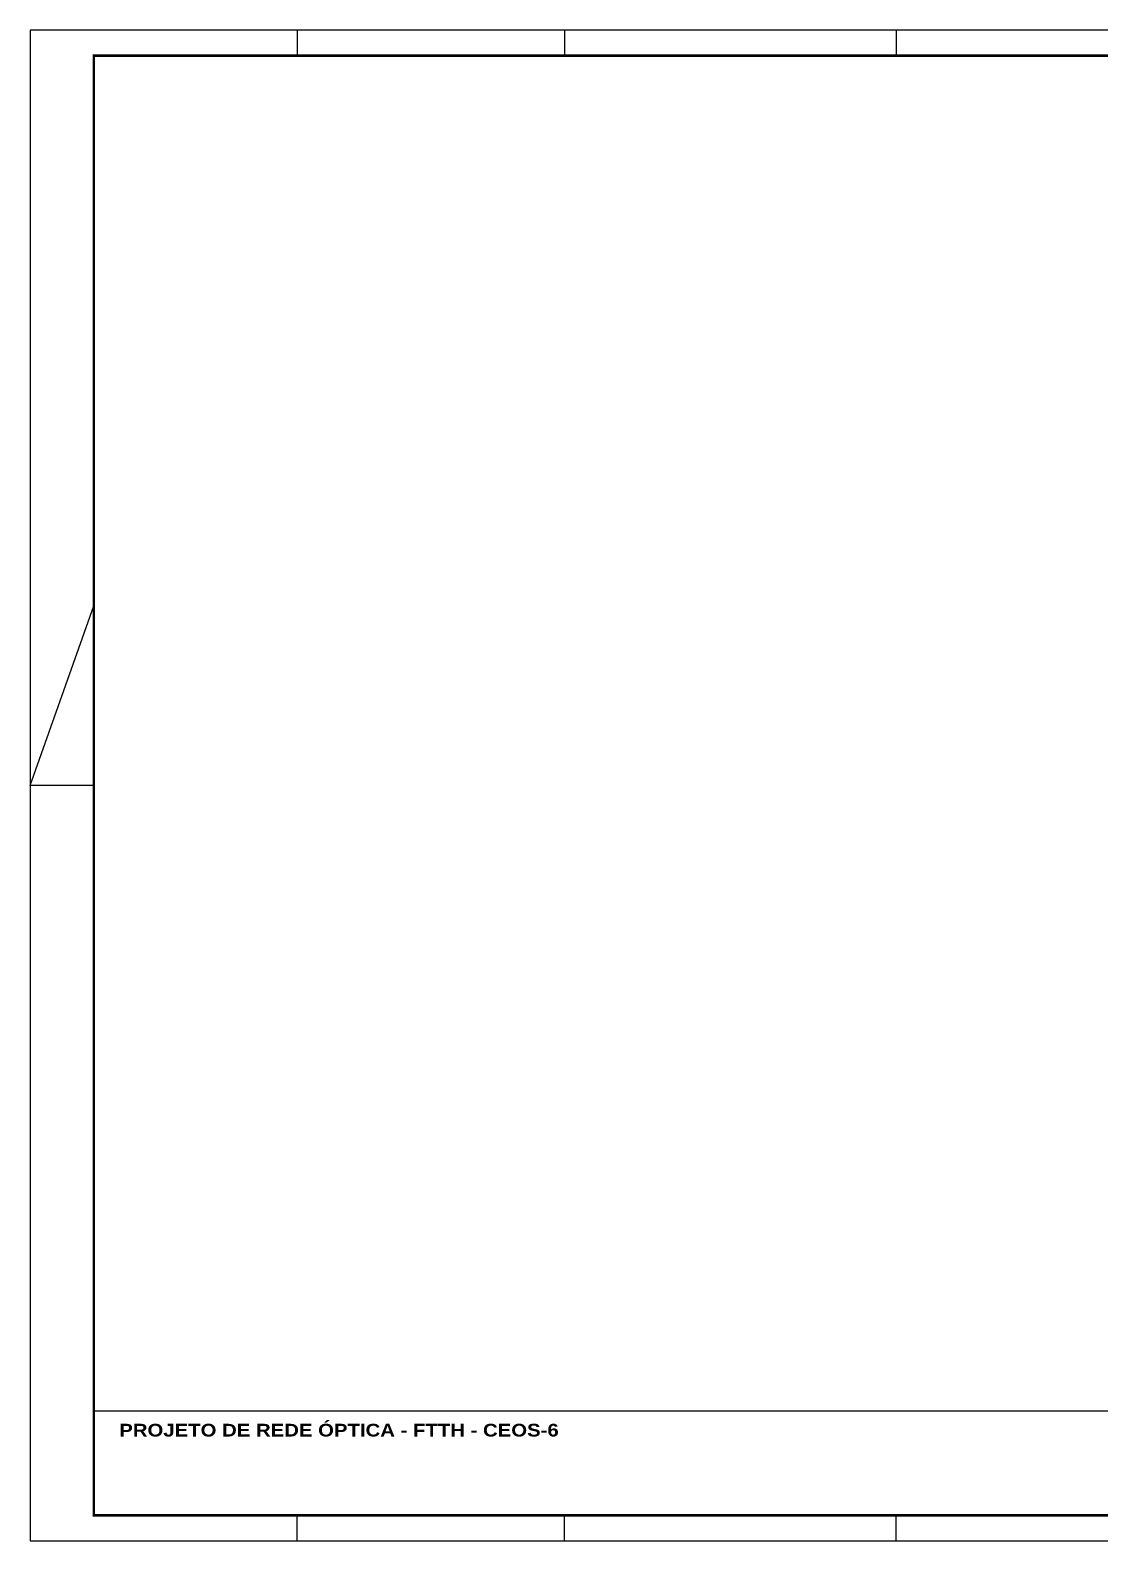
# Model space of a CAD drawing. Extents: x 255 to 1836, y -45 to 1302.
# Drawn here: x 1003.103 to 1003.524, y 714.462 to 715.056 of the extents above; entities that cross this region are included whole.
import ezdxf

# ---------------------------------------------------------------- set-up
doc = ezdxf.new("R2010")
doc.units = 0
doc.layers.add('70.0 - Formato', color=7, linetype='Continuous')
doc.styles.add('HMS', font='ariblk.ttf')

# ---------------------------------------------------------------- blocks, each defined once
blk = doc.blocks.new('FORMATO A1')
at = {"layer": '70.0 - Formato'}
for p, q in [((-736, 594), (-736, 584)), ((-631, 594), (-631, 584)), ((-500.5, 594), (-500.5, 584)), ((-841, 297), (-816, 367.71)), ((-816, 297), (-841, 297)), ((-736, 0), (-736, 10)), ((-631, 0), (-631, 10)), ((-500.5, 0), (-500.5, 10))]:
    blk.add_line(p, q, dxfattribs=at)
blk.add_lwpolyline([(-841, 0), (0, 0), (0, 594), (-841, 594)], close=True, dxfattribs=at)
at = {"layer": '70.0 - Formato', "const_width": 1}
blk.add_lwpolyline([(-10, 584), (-10, 10), (-816, 10), (-816, 584)], close=True, dxfattribs=at)

msp = doc.modelspace()

# ---------------------------------------------------------------- linework, layer by layer
at = {"layer": '70.0 - Formato', "const_width": 0.0005}
msp.add_lwpolyline([(1003.12842, 715.04574), (1003.80442, 715.04574), (1003.80442, 714.51274), (1003.12842, 714.51274)], close=True, dxfattribs=at)

# ---------------------------------------------------------------- block references
at = {"layer": '70.0 - Formato', "xscale": 0.001, "yscale": 0.001, "zscale": 0.001}
msp.add_blockref('FORMATO A1', (1003.94442, 714.46174), dxfattribs=at)

# ---------------------------------------------------------------- texts
at = {"layer": '70.0 - Formato', "style": 'HMS'}
msp.add_text('PROJETO DE REDE ÓPTICA - FTTH - CEOS-6', height=0.005, dxfattribs=at).set_placement((1003.13842, 714.50274))

doc.saveas('drawing.dxf')
